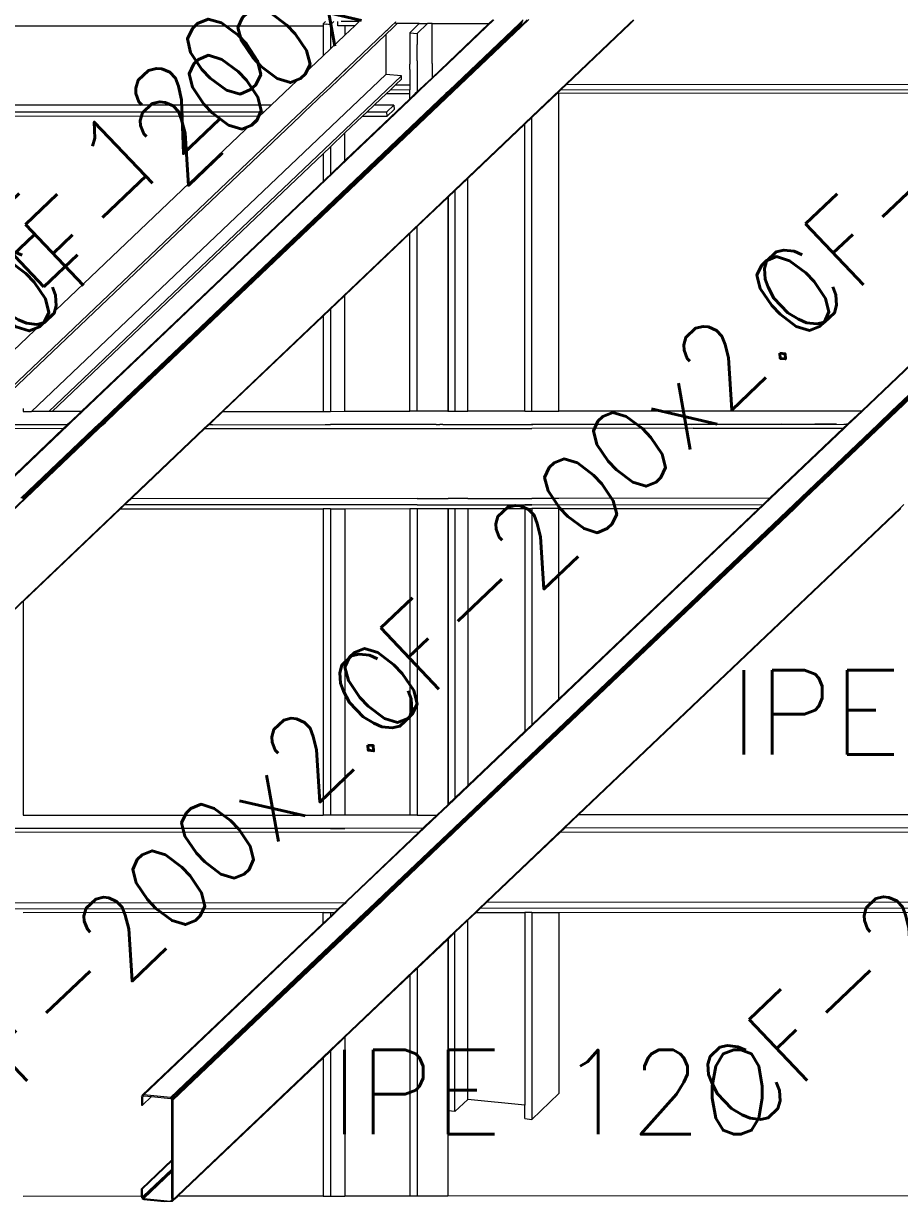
# Model space of a CAD drawing. Header units: millimetres. Extents: x 0 to 42, y 0 to 29.7.
# Drawn here: x 12.425 to 14.018, y 14.879 to 17.02 of the extents above; entities that cross this region are included whole.
import ezdxf
from ezdxf.enums import TextEntityAlignment as Align

# ---------------------------------------------------------------- set-up
doc = ezdxf.new("R2010")
doc.units = ezdxf.units.MM
doc.layers.add('BARRAS_DE_ACERO', color=7, linetype='Continuous', lineweight=9)
doc.layers.add('REFERENCIA_DE_LAS_BARRAS', color=2, linetype='Continuous', lineweight=9)
doc.styles.add('CYPETXT', font='romans__.ttf', dxfattribs={"height": 0.2})

msp = doc.modelspace()

# ---------------------------------------------------------------- linework, layer by layer
at = {"layer": 'BARRAS_DE_ACERO'}
for p, q in [((12.10601, 17.01587), (12.96968, 17.0164)), ((12.96968, 17.01963), (12.96968, 17.0164)), ((12.96968, 17.0164), (12.96968, 16.96163)), ((12.98299, 17.01641), (12.98299, 17.01829)), ((12.98299, 17.01641), (12.98299, 17.01499)), ((12.98299, 17.01499), (12.98299, 16.97429)), ((12.99675, 17.01642), (12.99674, 17.02406)), ((13.00949, 17.01643), (12.99675, 17.01642)), ((13.02731, 17.01644), (13.00949, 16.99949)), ((13.08099, 17.00348), (13.08528, 17.00757)), ((13.08528, 17.00757), (13.08683, 17.00905)), ((13.08583, 17.00209), (13.09535, 17.01115)), ((13.08683, 17.00905), (13.0933, 17.0152)), ((13.10224, 17.02017), (13.10484, 17.02017)), ((13.15954, 17.0202), (13.14087, 17.00244)), ((13.16795, 17.0202), (13.15954, 17.0202)), ((13.16795, 16.92188), (13.27139, 17.02026)), ((13.16795, 17.0202), (13.27139, 17.02026)), ((13.16795, 16.94763), (13.16795, 17.0202)), ((13.28037, 17.02687), (13.19649, 16.9471)), ((13.27881, 17.02679), (13.19649, 16.9485)), ((13.19719, 16.88997), (13.33422, 17.02029)), ((13.33174, 17.02029), (13.20483, 16.8996)), ((13.53523, 17.02652), (13.20955, 16.7168)), ((13.22388, 16.92215), (13.32707, 17.02029)), ((13.33296, 17.02383), (13.22484, 16.921)), ((13.27834, 17.02687), (13.27139, 17.02026)), ((13.33402, 17.0269), (13.32707, 17.02029)), ((13.33216, 17.02069), (13.33174, 17.02029)), ((13.33422, 17.02029), (13.34117, 17.0269)), ((13.00949, 16.99949), (12.98299, 16.97429)), ((13.0156, 16.9413), (13.08099, 17.00348)), ((13.12755, 17.00378), (13.14087, 17.00244)), ((13.12755, 17.00378), (13.12755, 16.96943)), ((13.14087, 17.00244), (13.14087, 16.9821)), ((12.98299, 16.97429), (12.96968, 16.96163)), ((13.12755, 16.96943), (13.12755, 16.94676)), ((13.14087, 16.9523), (13.14087, 16.9821)), ((12.87561, 16.87217), (12.96968, 16.96163)), ((13.12755, 16.93963), (13.12755, 16.94676)), ((13.14087, 16.9523), (13.14087, 16.94631)), ((13.16761, 16.92103), (13.19649, 16.9485)), ((13.16795, 16.94763), (13.16795, 16.92188)), ((13.16908, 16.92103), (13.19649, 16.9471)), ((12.98299, 16.91029), (13.0156, 16.9413)), ((12.98299, 16.91029), (13.00949, 16.9355)), ((13.00949, 16.9355), (13.0156, 16.9413)), ((13.11221, 16.92504), (13.08386, 16.92788)), ((13.0854, 16.89953), (13.11221, 16.92504)), ((13.11221, 16.91905), (13.11221, 16.92504)), ((13.12755, 16.93656), (13.12755, 16.93963)), ((13.12755, 16.93656), (13.12755, 16.93364)), ((13.12755, 16.93364), (13.12755, 16.90959)), ((13.16908, 16.92103), (13.1465, 16.89956)), ((13.15505, 16.90961), (13.16795, 16.92188)), ((13.21218, 16.91102), (13.22388, 16.92215)), ((13.22484, 16.921), (13.21782, 16.91433)), ((13.42416, 16.9222), (13.40124, 16.9004)), ((13.0854, 16.89953), (12.47067, 16.3149)), ((12.98299, 16.91029), (12.9297, 16.85961)), ((12.96413, 16.88635), (12.98299, 16.9043)), ((13.09169, 16.89953), (13.08515, 16.89331)), ((13.09169, 16.89953), (13.10167, 16.90902)), ((13.12755, 16.89955), (13.09169, 16.89953)), ((13.10225, 16.90957), (13.10167, 16.90902)), ((13.10167, 16.90902), (13.12755, 16.90903)), ((13.10225, 16.90957), (13.11221, 16.91905)), ((13.12755, 16.90903), (13.12755, 16.90959)), ((13.12755, 16.90903), (13.12755, 16.89955)), ((13.12755, 16.89297), (13.12755, 16.89955)), ((13.13811, 16.89298), (13.14497, 16.89951)), ((13.13958, 16.89298), (13.1465, 16.89956)), ((13.15505, 16.90961), (13.14449, 16.89956)), ((13.14497, 16.89951), (13.14503, 16.89956)), ((13.14503, 16.89956), (13.1556, 16.90961)), ((13.20233, 16.8996), (13.19649, 16.89405)), ((13.20016, 16.89959), (13.19649, 16.8961)), ((13.20016, 16.89959), (13.20017, 16.8996)), ((13.21073, 16.90964), (13.20017, 16.8996)), ((13.2129, 16.90965), (13.20233, 16.8996)), ((13.21074, 16.90965), (13.21073, 16.90964)), ((13.21218, 16.91102), (13.21074, 16.90965)), ((13.2129, 16.90965), (13.21782, 16.91433)), ((13.40124, 16.9004), (13.337, 16.8393)), ((13.41288, 16.90976), (14.5744, 16.91047)), ((12.53031, 16.31493), (13.13811, 16.89298)), ((12.53178, 16.31493), (13.13958, 16.89298)), ((13.19539, 16.89301), (12.58759, 16.31496)), ((13.19719, 16.88997), (12.59259, 16.31496)), ((13.19324, 16.89301), (12.77168, 16.49208)), ((12.93602, 16.85961), (12.95904, 16.8815)), ((12.96413, 16.88635), (12.95904, 16.8815)), ((13.00949, 16.77117), (13.12755, 16.88345)), ((13.08515, 16.89331), (13.06303, 16.87228)), ((13.08515, 16.89331), (13.08519, 16.89294)), ((13.08519, 16.89294), (13.12755, 16.89297)), ((13.12755, 16.88345), (13.13756, 16.89298)), ((13.12755, 16.88345), (13.12755, 16.89297)), ((13.14087, 16.89612), (13.13756, 16.89298)), ((13.19649, 16.8961), (13.19324, 16.89301)), ((13.19649, 16.89405), (13.19539, 16.89301)), ((13.39539, 16.89313), (13.34936, 16.84935)), ((13.3988, 16.89313), (13.39539, 16.89313)), ((13.94969, 16.3158), (14.55745, 16.89383)), ((13.95116, 16.3158), (14.55816, 16.89309)), ((14.00698, 16.31583), (14.61475, 16.89386)), ((12.8756, 16.87216), (12.08561, 16.87169)), ((12.86237, 16.85958), (12.8756, 16.87216)), ((12.87561, 16.87217), (12.8756, 16.87216)), ((12.9297, 16.85961), (12.92166, 16.85196)), ((12.93602, 16.85961), (12.92798, 16.85196)), ((13.04175, 16.85203), (13.0498, 16.85969)), ((13.06253, 16.8718), (13.0498, 16.85969)), ((13.0498, 16.85969), (13.08547, 16.85971)), ((13.06303, 16.87228), (13.06253, 16.8718)), ((13.09822, 16.87183), (13.06253, 16.8718)), ((13.08547, 16.85971), (13.09822, 16.87183)), ((12.35688, 16.31483), (12.92166, 16.85196)), ((12.36319, 16.31483), (12.92798, 16.85196)), ((13.00949, 16.82136), (13.04175, 16.85203)), ((13.04175, 16.85203), (13.08623, 16.85206)), ((13.337, 16.8393), (13.19649, 16.70567)), ((12.96968, 16.7835), (12.47697, 16.3149)), ((12.96968, 16.73331), (12.52976, 16.31493)), ((13.20955, 16.7168), (12.76628, 16.29522)), ((13.19719, 16.70463), (13.20955, 16.71638)), ((13.19649, 16.70567), (12.76493, 16.29522)), ((13.14087, 16.65106), (13.19649, 16.70396)), ((13.19649, 16.70396), (13.19719, 16.70463)), ((13.14087, 16.65106), (13.12755, 16.63839)), ((13.14087, 16.31531), (13.14087, 16.65106)), ((13.12755, 16.63839), (13.00949, 16.52611)), ((13.12755, 16.3153), (13.12755, 16.63839)), ((13.00949, 16.52611), (12.98299, 16.50091)), ((13.00949, 16.31523), (13.00949, 16.52611)), ((12.96968, 16.48825), (12.98299, 16.50091)), ((13.94913, 16.3158), (14.13853, 16.49593)), ((14.19104, 16.49294), (14.00481, 16.31583)), ((12.77168, 16.49208), (12.58544, 16.31496)), ((14.00949, 16.31583), (14.19275, 16.49012)), ((14.19342, 16.48841), (14.01196, 16.31583)), ((12.42222, 16.15768), (12.58759, 16.31496)), ((12.47067, 16.3149), (12.43931, 16.31488)), ((12.47697, 16.3149), (12.47067, 16.3149)), ((12.50497, 16.29083), (12.53031, 16.31493)), ((12.56456, 16.2951), (12.58544, 16.31496)), ((12.59011, 16.31496), (12.56923, 16.2951)), ((12.59259, 16.31496), (12.57171, 16.2951)), ((12.59467, 16.31496), (12.57379, 16.2951)), ((12.78754, 16.31509), (12.76665, 16.29522)), ((12.7876, 16.31509), (12.78754, 16.31509)), ((13.00949, 16.31523), (13.12755, 16.3153)), ((13.14087, 16.31531), (13.12755, 16.3153)), ((13.19649, 16.31534), (13.14087, 16.31531)), ((13.337, 16.31542), (13.23304, 16.31536)), ((13.337, 16.31542), (13.34936, 16.31543)), ((13.94913, 16.3158), (13.3988, 16.31546)), ((13.94913, 16.3158), (13.92825, 16.29594)), ((13.94969, 16.3158), (13.92881, 16.29594)), ((13.95116, 16.3158), (13.93027, 16.29594)), ((14.00481, 16.31583), (13.97947, 16.29173)), ((13.9861, 16.29597), (14.00698, 16.31583)), ((14.00949, 16.31583), (13.98861, 16.29597)), ((14.01405, 16.31583), (13.98992, 16.29288)), ((14.01196, 16.31583), (13.99108, 16.29597)), ((12.75311, 16.28398), (12.01398, 15.58104)), ((12.50497, 16.29083), (12.3661, 16.15875)), ((12.50644, 16.29083), (12.37957, 16.17017)), ((12.55849, 16.28252), (12.48642, 16.21398)), ((12.5044, 16.29081), (12.50442, 16.29083)), ((12.50885, 16.29504), (12.50442, 16.29083)), ((12.55653, 16.28302), (12.55655, 16.28303)), ((12.55731, 16.28376), (12.55655, 16.28303)), ((12.55731, 16.28376), (12.55732, 16.28376)), ((12.55779, 16.28422), (12.55732, 16.28376)), ((12.55779, 16.28422), (12.56475, 16.29084)), ((12.55979, 16.28376), (12.55849, 16.28252)), ((12.55979, 16.28376), (12.57171, 16.2951)), ((12.56123, 16.29193), (12.56456, 16.2951)), ((12.56586, 16.29189), (12.56475, 16.29084)), ((12.56586, 16.29189), (12.56923, 16.2951)), ((12.56931, 16.29084), (12.57379, 16.2951)), ((12.75437, 16.2839), (12.62047, 16.15655)), ((12.75943, 16.28871), (12.75437, 16.2839)), ((12.75478, 16.28387), (12.76205, 16.29079)), ((12.76199, 16.29114), (12.75943, 16.28871)), ((12.76199, 16.29114), (12.76628, 16.29522)), ((12.76219, 16.29098), (12.76217, 16.29096)), ((12.76665, 16.29522), (12.76219, 16.29098)), ((12.76859, 16.29096), (12.97349, 16.2911)), ((12.97349, 16.2911), (12.98306, 16.2911)), ((13.17544, 16.29123), (12.98306, 16.2911)), ((13.17544, 16.29123), (13.18228, 16.29123)), ((13.18772, 16.29123), (13.18228, 16.29123)), ((13.34565, 16.29132), (13.34936, 16.29132)), ((13.34936, 16.29135), (13.34977, 16.29135)), ((13.35202, 16.29132), (13.34936, 16.29132)), ((13.6432, 16.28441), (13.34936, 16.28423)), ((13.35038, 16.29135), (13.34977, 16.29135)), ((13.35038, 16.29134), (13.34977, 16.29134)), ((13.3512, 16.29135), (13.35038, 16.29134)), ((13.35038, 16.29135), (13.3512, 16.29135)), ((13.35696, 16.29132), (13.35202, 16.29132)), ((13.63942, 16.2915), (13.35696, 16.29132)), ((13.64077, 16.2915), (13.63942, 16.2915)), ((13.86418, 16.29166), (13.64144, 16.29152)), ((13.80354, 16.29161), (13.64144, 16.29152)), ((13.6432, 16.28441), (13.9163, 16.28458)), ((13.77235, 16.14574), (13.91834, 16.28458)), ((13.83907, 16.1582), (13.97944, 16.2917)), ((13.96841, 16.27914), (13.8401, 16.15711)), ((13.84614, 16.15811), (13.97751, 16.28306)), ((13.98868, 16.2917), (13.84713, 16.15708)), ((13.88316, 16.25252), (13.91687, 16.28458)), ((13.92376, 16.29167), (13.9163, 16.28458)), ((13.92432, 16.29167), (13.91687, 16.28458)), ((13.91834, 16.28458), (13.92579, 16.29167)), ((13.92378, 16.29169), (13.92376, 16.29167)), ((13.92825, 16.29594), (13.92379, 16.2917)), ((13.92432, 16.29167), (13.92435, 16.2917)), ((13.92881, 16.29594), (13.92435, 16.2917)), ((13.92579, 16.29167), (13.92582, 16.2917)), ((13.93027, 16.29594), (13.92582, 16.2917)), ((13.97667, 16.28461), (13.96427, 16.27282)), ((13.97416, 16.28461), (13.96841, 16.27914)), ((13.97416, 16.28461), (13.97804, 16.2883)), ((13.97667, 16.28461), (13.98412, 16.29171)), ((13.97914, 16.28461), (13.97751, 16.28306)), ((13.97804, 16.2883), (13.98161, 16.2917)), ((13.98659, 16.2917), (13.97914, 16.28461)), ((13.97947, 16.29173), (13.97944, 16.2917)), ((13.9861, 16.29597), (13.98161, 16.2917)), ((13.98412, 16.29171), (13.98413, 16.29171)), ((13.98662, 16.29173), (13.98659, 16.2917)), ((13.98932, 16.2943), (13.98662, 16.29173)), ((13.98992, 16.29288), (13.98868, 16.2917)), ((13.98932, 16.2943), (13.99108, 16.29597)), ((13.83069, 16.14578), (13.96427, 16.27282)), ((13.78277, 16.15705), (13.88316, 16.25252)), ((12.48642, 16.21398), (12.42569, 16.15622)), ((12.42569, 16.15622), (12.23695, 15.97672)), ((12.62047, 16.15655), (12.31336, 15.86447)), ((12.62068, 16.15634), (12.60877, 16.14501)), ((13.14087, 16.15664), (13.19727, 16.15669)), ((13.2331, 16.15671), (13.19727, 16.15669)), ((13.83907, 16.1582), (13.23227, 15.5811)), ((13.2331, 16.15671), (13.34941, 16.15678)), ((13.39885, 16.15681), (13.34941, 16.15678)), ((13.78221, 16.15704), (13.39885, 16.15681)), ((13.78221, 16.15704), (13.77032, 16.14574)), ((13.78277, 16.15705), (13.77086, 16.14573)), ((13.8257, 16.13867), (13.84614, 16.15811)), ((13.8401, 16.15711), (13.82947, 16.147)), ((12.60877, 16.14501), (12.60134, 16.13794)), ((13.14087, 16.14534), (12.60877, 16.14501)), ((12.98299, 16.13817), (12.96968, 16.13816)), ((12.96968, 16.13816), (12.96968, 15.58094)), ((12.98299, 16.13817), (12.98299, 15.58095)), ((13.12755, 16.13826), (13.12755, 15.58104)), ((13.14087, 16.14534), (13.34933, 16.14546)), ((13.14087, 16.13827), (13.19649, 16.1383)), ((13.19649, 15.59807), (13.77235, 16.14574)), ((13.19649, 16.1383), (13.19649, 15.59998)), ((13.77086, 16.14573), (13.19719, 15.60013)), ((13.19719, 16.1383), (13.19719, 15.60065)), ((13.23304, 16.13832), (13.337, 16.13838)), ((13.82947, 16.147), (13.23443, 15.5811)), ((13.337, 16.13838), (13.337, 15.73362)), ((13.33702, 16.14547), (13.77032, 16.14574)), ((13.34933, 16.14546), (13.33702, 16.14547)), ((13.3988, 16.13842), (13.76286, 16.13864)), ((13.3988, 15.7924), (13.76286, 16.13864)), ((13.41971, 15.75492), (13.82322, 16.13867)), ((13.8257, 16.13867), (13.42089, 15.75368)), ((13.43399, 15.58122), (14.02026, 16.13879)), ((13.43442, 15.58122), (14.0207, 16.13879)), ((13.77032, 16.14574), (13.76286, 16.13864)), ((13.82322, 16.13867), (13.83066, 16.14575)), ((13.83069, 16.14578), (13.83066, 16.14575)), ((13.3988, 15.7924), (13.34936, 15.74538)), ((13.41971, 15.75492), (13.21605, 15.56123)), ((13.42088, 15.75169), (13.22062, 15.56123)), ((13.34936, 15.74538), (13.337, 15.73362)), ((13.3988, 15.73268), (13.42087, 15.75368)), ((13.42088, 15.75367), (13.3988, 15.73268)), ((13.3988, 15.73268), (13.20468, 15.54806)), ((13.337, 15.73362), (13.23304, 15.63475)), ((13.23304, 15.63475), (13.20955, 15.61241)), ((13.19649, 15.59998), (13.1766, 15.58107)), ((13.19719, 15.60013), (13.17715, 15.58107)), ((13.17861, 15.58107), (13.19649, 15.59807)), ((13.19719, 15.60065), (13.19649, 15.59998)), ((13.20955, 15.61241), (13.19719, 15.60065)), ((12.98299, 15.58095), (12.96968, 15.58094)), ((13.00949, 15.58097), (12.98299, 15.58095)), ((13.12755, 15.58104), (13.00949, 15.58097)), ((13.17861, 15.58107), (13.01321, 15.42376)), ((13.0788, 15.43514), (13.23227, 15.5811)), ((13.14087, 15.58105), (13.12755, 15.58104)), ((13.14087, 15.58105), (13.1766, 15.58107)), ((13.23443, 15.5811), (13.15019, 15.50098)), ((13.15179, 15.55695), (13.17715, 15.58107)), ((13.15571, 15.5612), (13.1766, 15.58107)), ((13.43263, 15.58122), (13.40729, 15.55712)), ((13.43436, 15.58122), (13.41348, 15.56135)), ((13.41846, 15.56645), (13.42364, 15.57137)), ((13.43399, 15.58122), (13.42364, 15.57137)), ((13.43442, 15.58122), (13.43436, 15.58122)), ((14.59596, 15.58194), (13.43442, 15.58122)), ((13.1438, 15.54987), (12.02367, 15.54918)), ((13.00949, 15.55686), (12.23707, 15.55639)), ((13.15179, 15.55695), (13.01307, 15.42502)), ((13.15126, 15.55697), (13.1438, 15.54987)), ((13.15571, 15.5612), (13.15126, 15.55697)), ((13.19649, 15.54263), (13.21605, 15.56123)), ((13.29251, 15.44796), (13.40727, 15.5571)), ((13.40162, 15.55002), (13.35415, 15.50489)), ((13.40727, 15.5571), (13.40729, 15.55712)), ((13.40885, 15.55731), (13.41329, 15.56153)), ((13.41348, 15.56135), (13.40902, 15.55712)), ((13.41846, 15.56645), (13.41329, 15.56153)), ((13.07249, 15.42234), (13.20468, 15.54806)), ((13.08924, 15.44063), (13.19649, 15.54263)), ((13.08096, 15.43514), (13.15019, 15.50098)), ((13.35415, 15.50489), (13.26901, 15.42391)), ((13.29251, 15.44796), (13.26722, 15.42391)), ((13.29255, 15.4467), (13.27141, 15.42659)), ((13.00877, 15.42094), (13.01307, 15.42502)), ((13.0088, 15.41956), (13.01092, 15.42159)), ((13.01092, 15.42159), (13.0113, 15.42194)), ((13.05346, 15.41103), (13.06535, 15.42234)), ((13.05561, 15.41103), (13.0675, 15.42234)), ((13.07001, 15.42234), (13.05812, 15.41103)), ((13.07249, 15.42234), (13.0606, 15.41103)), ((13.06269, 15.41103), (13.07458, 15.42234)), ((13.06687, 15.42379), (13.06535, 15.42234)), ((13.06687, 15.42379), (13.0788, 15.43514)), ((13.06898, 15.42375), (13.0675, 15.42234)), ((13.06898, 15.42375), (13.06902, 15.42379)), ((13.06902, 15.42379), (13.08096, 15.43514)), ((13.07001, 15.42234), (13.08924, 15.44063)), ((13.26569, 15.42246), (13.25379, 15.41115)), ((13.26707, 15.42246), (13.25518, 15.41115)), ((13.26569, 15.42246), (13.26722, 15.42391)), ((13.26707, 15.42246), (13.26756, 15.42293)), ((13.26901, 15.42391), (13.26749, 15.42246)), ((13.26756, 15.42293), (13.26859, 15.42391)), ((13.26859, 15.42391), (13.27141, 15.42659)), ((12.69231, 15.06756), (13.04601, 15.40394)), ((12.69533, 15.066), (13.05067, 15.40394)), ((12.69626, 15.06452), (13.05315, 15.40394)), ((12.69659, 15.06285), (13.05524, 15.40394)), ((12.98868, 15.40043), (12.96569, 15.37857)), ((12.96968, 15.4039), (12.98299, 15.40391)), ((12.98299, 15.34197), (13.04816, 15.40394)), ((12.98299, 15.40391), (12.99033, 15.40391)), ((12.98299, 15.39693), (12.99033, 15.40391)), ((12.98299, 15.40391), (12.98299, 15.39693)), ((12.9872, 15.40042), (12.99832, 15.411)), ((12.98868, 15.40043), (12.99234, 15.40391)), ((12.99033, 15.40391), (12.99778, 15.411)), ((12.99832, 15.411), (12.9987, 15.41136)), ((12.9987, 15.41136), (13.00877, 15.42094)), ((13.00876, 15.41953), (13.00593, 15.41683)), ((13.00876, 15.41953), (13.0088, 15.41956)), ((13.05346, 15.41103), (13.04601, 15.40394)), ((13.04816, 15.40394), (13.05561, 15.41103)), ((13.05812, 15.41103), (13.05067, 15.40394)), ((13.05315, 15.40394), (13.05719, 15.40779)), ((13.05524, 15.40394), (13.06269, 15.41103)), ((13.05719, 15.40779), (13.0606, 15.41103)), ((13.24772, 15.40406), (13.20955, 15.36776)), ((13.20955, 15.36906), (13.24633, 15.40406)), ((13.25379, 15.41115), (13.24633, 15.40406)), ((13.24772, 15.40406), (13.25518, 15.41115)), ((13.2556, 15.41115), (13.24814, 15.40406)), ((14.41713, 15.41186), (13.2556, 15.41115)), ((13.34936, 15.40412), (13.337, 15.40411)), ((13.337, 15.40411), (13.337, 15.05374)), ((13.34936, 15.40412), (13.34936, 15.0278)), ((13.3988, 15.40415), (14.40967, 15.40476)), ((12.64078, 15.07148), (12.96968, 15.38427)), ((12.96569, 15.37857), (12.91971, 15.33484)), ((12.96968, 15.38427), (12.98299, 15.39693)), ((13.20955, 15.36906), (12.70438, 14.88861)), ((12.70503, 14.88793), (13.20955, 15.36776)), ((12.98299, 15.34197), (12.69395, 15.06707)), ((13.19649, 15.35493), (13.19649, 14.88823)), ((13.19719, 15.3556), (13.19719, 15.04308)), ((12.9182, 15.33479), (12.82619, 15.24729)), ((12.91971, 15.33484), (12.82774, 15.24737)), ((13.14087, 15.30203), (13.14087, 14.8882)), ((13.12755, 15.28936), (13.12755, 14.88819)), ((12.64217, 15.07227), (12.82619, 15.24729)), ((12.6438, 15.07243), (12.82774, 15.24737)), ((13.00949, 15.17708), (13.00949, 14.88812)), ((12.63952, 15.06858), (12.63985, 15.07018)), ((12.63952, 15.06858), (12.63952, 15.05384)), ((12.64078, 15.07148), (12.63985, 15.07018)), ((12.64078, 15.07148), (12.64217, 15.07227)), ((12.64143, 15.05365), (12.65771, 15.06913)), ((12.64143, 15.06839), (12.64143, 15.05365)), ((12.6438, 15.07243), (12.64217, 15.07227)), ((12.64273, 15.07035), (12.64289, 15.07044)), ((12.64367, 15.07052), (12.64289, 15.07044)), ((12.69231, 15.06756), (12.6438, 15.07243)), ((12.65771, 15.06913), (12.69231, 15.06566)), ((12.69395, 15.06707), (12.69231, 15.06756)), ((12.69231, 15.06566), (12.69322, 15.06539)), ((12.69399, 15.06479), (12.69322, 15.06539)), ((12.69533, 15.066), (12.69395, 15.06707)), ((12.69451, 15.06397), (12.69399, 15.06479)), ((12.69469, 15.06304), (12.69451, 15.06397)), ((12.69469, 14.95414), (12.69469, 15.06304)), ((12.69626, 15.06452), (12.69533, 15.066)), ((12.69659, 15.06285), (12.69626, 15.06452)), ((12.69659, 15.06285), (12.69659, 14.88793)), ((13.23304, 15.06417), (13.20955, 15.04184)), ((13.337, 15.05374), (13.23304, 15.06417)), ((13.3988, 15.07482), (13.34936, 15.0278)), ((12.63952, 15.05384), (12.64143, 15.05365)), ((13.20955, 15.04184), (13.19719, 15.04308)), ((13.337, 15.02904), (13.337, 15.05374)), ((13.337, 15.02904), (13.34936, 15.0278)), ((12.69469, 14.95414), (12.63952, 14.90167)), ((12.69469, 14.95213), (12.64143, 14.90148)), ((12.69469, 14.95414), (12.69469, 14.95213)), ((12.69469, 14.93739), (12.69469, 14.95213)), ((12.64212, 14.88499), (12.69469, 14.93498)), ((12.6438, 14.88412), (12.69469, 14.93252)), ((12.69469, 14.93629), (12.64381, 14.8879)), ((12.69469, 14.93739), (12.69469, 14.93629)), ((12.69469, 14.93498), (12.69469, 14.93629)), ((12.69469, 14.93365), (12.69469, 14.93498)), ((12.69469, 14.93252), (12.69469, 14.93365)), ((12.63952, 14.8879), (12.42395, 14.88777)), ((12.63952, 14.8879), (12.63952, 14.90167)), ((12.63952, 14.90167), (12.64143, 14.90148)), ((12.63952, 14.88693), (12.63952, 14.8879)), ((12.63952, 14.88693), (12.63985, 14.88526)), ((12.64143, 14.8879), (12.64143, 14.90148)), ((12.64143, 14.88674), (12.64143, 14.8879)), ((12.64161, 14.88581), (12.64143, 14.88674)), ((12.64381, 14.8879), (12.64161, 14.88581)), ((12.70503, 14.88793), (12.69626, 14.87959)), ((12.69659, 14.88793), (12.69659, 14.8812)), ((12.70034, 14.88313), (12.70521, 14.88776)), ((12.70366, 14.88793), (12.70438, 14.88861)), ((12.70539, 14.88793), (12.70521, 14.88776)), ((12.96968, 14.88809), (12.70545, 14.88793)), ((13.12755, 14.88819), (13.00949, 14.88812)), ((13.14087, 14.8882), (13.12755, 14.88819)), ((13.19649, 14.88823), (13.14087, 14.8882)), ((14.05889, 14.88875), (13.19649, 14.88823)), ((12.64078, 14.88378), (12.63985, 14.88526)), ((12.64161, 14.88581), (12.64212, 14.88499)), ((12.64212, 14.88499), (12.64289, 14.88439)), ((12.6438, 14.88412), (12.69231, 14.87925)), ((12.69547, 14.87851), (12.68083, 14.8785)), ((12.69469, 14.88151), (12.69231, 14.87925)), ((12.69322, 14.87934), (12.69231, 14.87925)), ((12.69453, 14.88059), (12.69322, 14.87934)), ((12.69399, 14.87978), (12.69322, 14.87934)), ((12.69451, 14.8805), (12.69399, 14.87978)), ((12.69469, 14.88408), (12.69469, 14.88151)), ((12.69469, 14.88139), (12.69469, 14.88151)), ((12.70034, 14.88313), (12.69547, 14.8785)), ((12.69626, 14.87959), (12.69547, 14.87851)), ((12.69547, 14.8785), (12.69547, 14.87851))]:
    msp.add_line(p, q, dxfattribs=at)
for points in [[(13.34437, 17.02796), (13.34328, 17.02692), (13.34325, 17.0269), (12.59467, 16.31496)], [(12.97433, 17.02405), (12.96968, 17.01963), (12.97619, 17.01897)], [(12.98905, 17.02406), (12.98299, 17.01829), (12.97619, 17.01897)], [(13.02731, 17.01644), (13.03535, 17.02409), (13.00271, 17.02406)], [(13.02731, 17.01644), (13.00949, 17.01643), (13.00949, 16.99949)], [(13.10224, 17.02017), (13.10224, 17.0237), (13.0933, 17.0152)], [(13.14481, 17.02019), (13.10484, 17.02017), (13.09535, 17.01115)], [(13.12755, 17.00378), (13.14481, 17.02019), (13.15954, 17.0202)], [(13.39539, 16.89313), (13.40231, 16.89971), (13.41288, 16.90976), (13.52923, 17.02041)], [(13.53438, 17.02702), (13.52743, 17.02041), (13.42416, 16.9222)], [(13.08386, 17.00022), (12.983, 16.9043), (12.98299, 16.9043)], [(13.08583, 17.00209), (13.08386, 17.00022), (13.08386, 16.92788)], [(13.14087, 16.94631), (13.14087, 16.9096), (13.14087, 16.89956)], [(12.42395, 16.32061), (12.42395, 16.31487), (12.43931, 16.31488), (13.08386, 16.92788)], [(13.1556, 16.90961), (13.15562, 16.90963), (13.16761, 16.92103)], [(13.20483, 16.8996), (13.19649, 16.89167), (12.59011, 16.31496)], [(13.14087, 16.89956), (13.14087, 16.89612), (13.14449, 16.89956)], [(13.40231, 16.89971), (14.56382, 16.90041), (14.56384, 16.90043)], [(14.63934, 16.91051), (14.63933, 16.9105), (14.01405, 16.31583)], [(13.34936, 16.31543), (13.3988, 16.31546), (13.3988, 16.89313)], [(14.51051, 16.84971), (14.51051, 16.8938), (13.3988, 16.89313)], [(12.08548, 16.85911), (12.86237, 16.85958), (12.86236, 16.85957), (12.85432, 16.85192)], [(12.86236, 16.85957), (12.08548, 16.8591), (12.08548, 16.85911)], [(13.09822, 16.87183), (13.09898, 16.86418), (13.08623, 16.85206), (13.08547, 16.85971)], [(12.29092, 16.3161), (12.85432, 16.85192), (12.08548, 16.85146)], [(13.337, 16.31542), (13.337, 16.83759), (13.23304, 16.73872)], [(13.34936, 16.31543), (13.34936, 16.84935), (13.337, 16.83759)], [(13.00949, 16.77117), (13.00949, 16.82136), (12.98299, 16.79616), (12.96968, 16.7835)], [(12.98299, 16.79616), (12.98299, 16.74597), (13.00949, 16.77117)], [(12.96968, 16.7835), (12.96968, 16.73331), (12.98299, 16.74597)], [(13.23304, 16.31536), (13.23304, 16.73872), (13.20955, 16.71638)], [(13.20955, 16.71638), (13.20955, 16.31535), (13.23304, 16.31536)], [(13.19649, 16.70396), (13.19649, 16.31534), (13.19719, 16.31534)], [(13.19719, 16.70463), (13.19719, 16.31534), (13.20955, 16.31535)], [(12.98299, 16.50091), (12.98299, 16.31521), (13.00949, 16.31523)], [(12.96968, 16.48825), (12.7876, 16.31509), (12.96968, 16.3152)], [(12.96968, 16.48825), (12.96968, 16.3152), (12.98299, 16.31521)], [(12.50885, 16.29504), (12.52976, 16.31493), (12.47697, 16.3149)], [(12.50644, 16.29083), (12.51089, 16.29507), (12.53178, 16.31493)], [(12.56931, 16.29084), (12.56187, 16.28376), (12.41586, 16.1449), (11.91972, 15.67304)], [(12.49696, 16.28373), (12.39537, 16.28368), (12.39537, 16.18711), (12.49696, 16.28373), (12.5044, 16.29081), (12.3926, 16.29075)], [(12.41966, 16.15728), (12.55264, 16.28376), (12.56123, 16.29193)], [(12.55653, 16.28302), (12.42321, 16.15622), (12.42319, 16.1562)], [(12.62222, 16.1578), (12.75478, 16.28387), (13.34936, 16.28423)], [(12.75311, 16.28398), (12.75879, 16.28938), (12.76493, 16.29522)], [(12.76859, 16.29096), (12.76217, 16.29096), (12.76205, 16.29079)], [(13.18772, 16.29123), (13.34471, 16.29131), (13.34565, 16.29132)], [(13.34936, 16.29135), (13.3491, 16.29134), (13.34977, 16.29134)], [(13.64077, 16.2915), (13.9172, 16.29167), (13.92376, 16.29167)], [(13.78221, 16.15704), (13.78222, 16.15705), (13.9163, 16.28458)], [(13.80354, 16.29161), (13.90401, 16.29168), (13.86418, 16.29166)], [(13.98861, 16.29597), (13.98415, 16.29173), (13.98413, 16.29171)], [(13.14087, 16.15664), (12.62068, 16.15634), (12.62222, 16.1578)], [(13.42088, 15.75169), (13.82777, 16.13867), (13.84713, 16.15708)], [(12.42395, 15.96924), (12.60134, 16.13794), (12.96968, 16.13816)], [(12.98299, 16.13817), (13.00949, 16.13819), (13.00949, 15.58097)], [(13.00949, 16.13819), (13.12755, 16.13826), (13.14087, 16.13827), (13.14087, 15.58105)], [(13.19649, 16.1383), (13.19719, 16.1383), (13.20955, 16.13831), (13.20955, 15.61241)], [(13.20955, 16.13831), (13.23304, 16.13832), (13.23304, 15.63475)], [(13.337, 16.13838), (13.34936, 16.13839), (13.34936, 15.74538)], [(13.3988, 15.7924), (13.3988, 16.13842), (13.34936, 16.13839)], [(13.43263, 15.58122), (14.01887, 16.13879), (14.02632, 16.14587)], [(12.42395, 15.96924), (12.42395, 15.5806), (12.96968, 15.58094)], [(13.42088, 15.75367), (13.42088, 15.75368), (13.42087, 15.75368)], [(13.42088, 15.75367), (13.42089, 15.75368), (13.42088, 15.75368)], [(11.84814, 15.4216), (13.00968, 15.42231), (13.1438, 15.54987)], [(13.15126, 15.55697), (12.98299, 15.55686), (13.00949, 15.55686)], [(13.22062, 15.56123), (13.08804, 15.43514), (13.07458, 15.42234)], [(13.40885, 15.55731), (13.40715, 15.55569), (13.29255, 15.4467)], [(13.40887, 15.55692), (13.40162, 15.55002), (14.56314, 15.55072)], [(14.57061, 15.55783), (13.40902, 15.55712), (13.40887, 15.55692)], [(11.83625, 15.41029), (12.99778, 15.411), (13.00968, 15.42231)], [(13.0113, 15.42194), (13.01132, 15.42196), (13.01168, 15.4223), (13.01169, 15.42231)], [(13.01321, 15.42376), (13.01217, 15.42277), (13.01169, 15.42231)], [(13.2556, 15.41115), (13.26749, 15.42246), (14.42902, 15.42317)], [(12.96968, 15.38427), (12.96968, 15.4039), (12.42395, 15.40357)], [(12.9872, 15.40042), (12.9642, 15.37855), (12.9182, 15.33479)], [(13.00573, 15.41665), (12.99979, 15.411), (12.99234, 15.40391)], [(13.00573, 15.41665), (13.00592, 15.41683), (13.00593, 15.41683)], [(13.23304, 15.3897), (13.24814, 15.40406), (13.337, 15.40411)], [(13.34936, 15.40412), (13.3988, 15.40415), (13.3988, 15.07482)], [(13.23304, 15.06417), (13.23304, 15.3897), (13.20955, 15.36736)], [(13.20955, 15.04184), (13.20955, 15.36736), (13.19719, 15.3556)], [(12.96968, 15.13922), (12.98299, 15.15188), (13.00949, 15.17708), (13.12755, 15.28936), (13.14087, 15.30203), (13.19649, 15.35493), (13.19719, 15.3556)], [(12.98299, 15.15188), (12.98299, 14.8881), (13.00949, 14.88812)], [(12.70539, 14.88793), (12.70545, 14.88793), (12.96968, 15.13922)], [(12.96968, 15.13922), (12.96968, 14.88809), (12.98299, 14.8881)], [(12.64161, 15.06928), (12.64143, 15.06839), (12.64367, 15.07052)], [(12.64367, 15.07052), (12.6438, 15.07053), (12.65771, 15.06913)], [(12.69469, 14.93739), (12.64265, 14.8879), (12.64143, 14.88674)], [(12.69469, 14.93365), (12.64289, 14.88439), (12.6438, 14.88412)], [(12.69469, 14.88408), (12.69469, 14.88793), (12.69469, 14.93252)], [(12.70366, 14.88793), (12.69659, 14.8812), (12.69626, 14.87959)], [(12.64078, 14.88378), (12.64217, 14.88271), (12.6438, 14.88222), (12.68083, 14.8785)], [(12.69469, 14.88139), (12.69453, 14.88059), (12.69451, 14.8805)]]:
    msp.add_lwpolyline(points, dxfattribs=at)
for points in [[(13.92379, 16.2917), (13.92181, 16.29169), (13.92378, 16.29169), (13.92379, 16.2917)], [(12.64161, 15.06928), (12.64273, 15.07035), (12.64212, 15.07), (12.64161, 15.06928)]]:
    msp.add_lwpolyline(points, close=True, dxfattribs=at)

# ---------------------------------------------------------------- texts
at = {"layer": 'REFERENCIA_DE_LAS_BARRAS', "style": 'CYPETXT'}
for s, width, p, p2 in [('CF-200x2.0', 0.812714, (12.42288, 16.43849), (13.27504, 17.25)), ('CF-200x2.0', 0.812714, (13.84224, 16.43935), (14.69441, 17.25086)), ('IPE 120', 0.844169, (12.30633, 16.39403), (12.88965, 16.94952)), ('CF-200x2.0', 0.812714, (11.65034, 15.70376), (12.5025, 16.51527)), ('CF-200x2.0', 0.812714, (13.0697, 15.70462), (13.92186, 16.51613)), ('CF-200x2.0', 0.812714, (12.32033, 14.99193), (13.1725, 15.80344)), ('CF-200x2.0', 0.812714, (13.73969, 14.99278), (14.59186, 15.8043))]:
    msp.add_text(s, height=0.153333, rotation=43.60023, dxfattribs=dict(at, width=width)).set_placement(p, p2, align=Align.FIT)
at = {"layer": 'REFERENCIA_DE_LAS_BARRAS', "style": 'CYPETXT', "width": 0.844169}
for s, p, p2 in [('IPE 160', (13.70909, 15.69129), (14.51459, 15.69129)), ('IPE 120', (12.9829, 15.00065), (13.7884, 15.00065))]:
    msp.add_text(s, height=0.153333, dxfattribs=at).set_placement(p, p2, align=Align.FIT)

doc.saveas('drawing.dxf')
